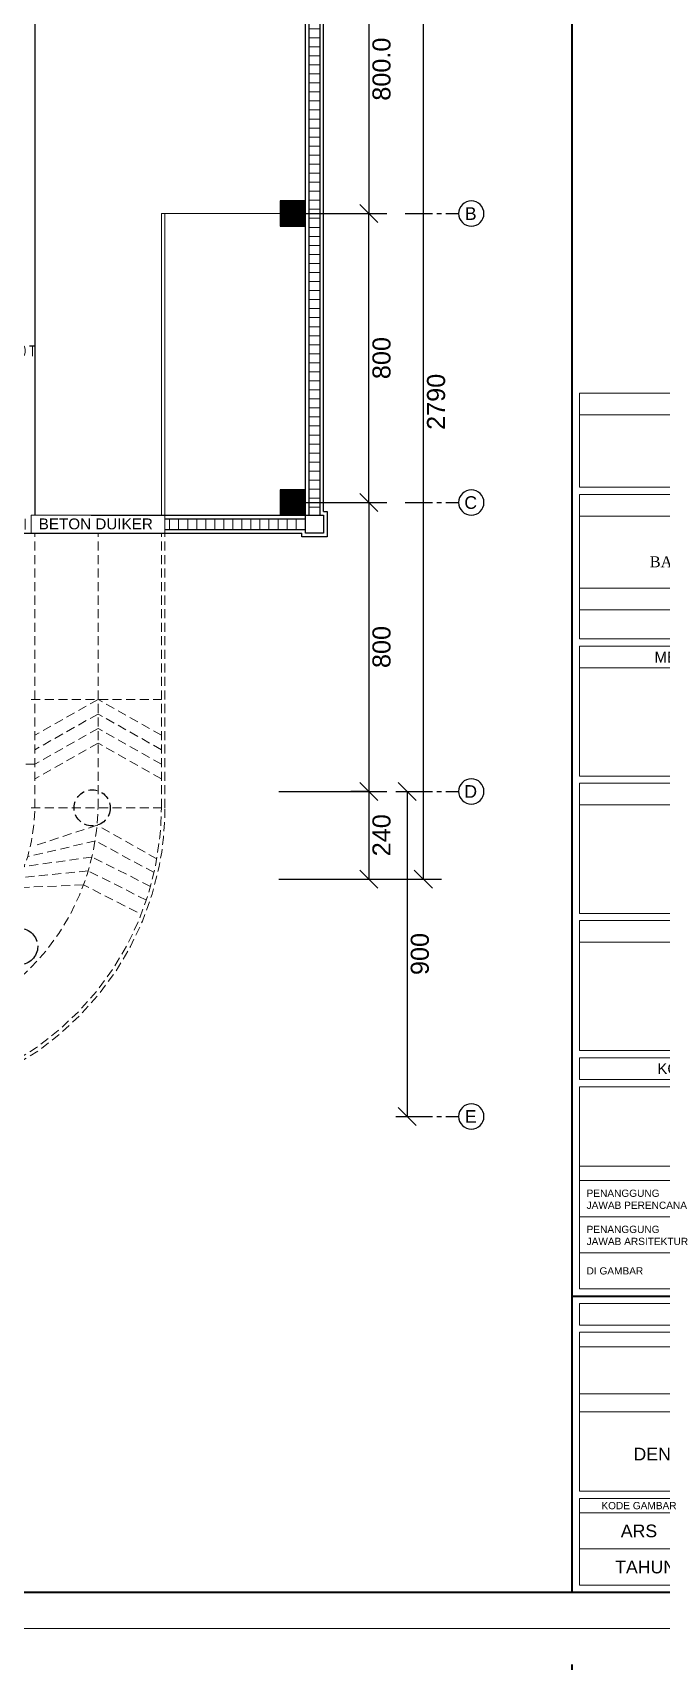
# Model space of a CAD drawing. Header units: inches. Extents: x 249 to 1192, y -18 to 440.
# Drawn here: x 391.29 to 408.69, y 224.57 to 269.68 of the extents above; entities that cross this region are included whole.
import ezdxf
from ezdxf.enums import TextEntityAlignment as Align

# ---------------------------------------------------------------- set-up
doc = ezdxf.new("R2010")
doc.units = ezdxf.units.IN
doc.header["$MEASUREMENT"] = 0
for name, pattern in [('CENTER2', [1.125, 0.75, -0.125, 0.125, -0.125]), ('DASHED2', [0.375, 0.25, -0.125]), ('HIDDEN', [0.375, 0.25, -0.125])]:
    doc.linetypes.add(name, pattern=pattern)
for name, color, linetype, lineweight in [('ARSIR BETON', 8, 'Continuous', 0), ('DIMENSI', 85, 'Continuous', 20), ('DINDING', 6, 'Continuous', 0), ('DINDING2', 137, 'Continuous', 20), ('GRS KOP', 1, 'Continuous', 40), ('KOP', 7, 'Continuous', 20), ('NOT', 7, 'Continuous', 9), ('TEXT (KET. RUANG)', 7, 'Continuous', 5), ('TEXT (KETERANGAN)', 7, 'Continuous', 25)]:
    doc.layers.add(name, color=color, linetype=linetype, lineweight=lineweight)
for name, color, linetype in [('AS', 15, 'CENTER2'), ('KANSTEEN', 204, 'Continuous'), ('KOLOM', 5, 'Continuous'), ('SALURAN', 117, 'Continuous')]:
    doc.layers.add(name, color=color, linetype=linetype)
doc.styles.add('R', font='romantic.ttf')
doc.styles.add('S', font='SIMPLEX', dxfattribs={"width": 1.1})
doc.styles.get("Standard").update_dxf_attribs({"font": 'arial.ttf'})
doc.styles.add('style1', font='swisscl.ttf')
doc.dimstyles.new('UK. GDG PERTEMUAN', dxfattribs={"dimtxt": 0.5, "dimasz": 0.5, "dimexe": 0.5, "dimexo": 0.05, "dimgap": 0.1, "dimtad": 2, "dimdec": 0, "dimlfac": 100, "dimzin": 0, "dimdsep": 46, "dimtxsty": 'Standard', "dimblk": 'OBLIQUE', "dimcen": 0.09, "dimclrd": 8, "dimclre": 256, "dimclrt": 256, "dimadec": 0, "dimazin": 0, "dimtfac": 1, "dimtdec": 0, "dimtofl": 0, "dimtmove": 0, "dimatfit": 3, "dimldrblk": 'OBLIQUE', "dimfxl": 0, "dimtolj": 1, "dimtzin": 0, "dimarcsym": 0})

# ---------------------------------------------------------------- blocks, each defined once
blk = doc.blocks.new('K1')
at = {"layer": 'ARSIR BETON'}
h = blk.add_hatch(dxfattribs=at)
h.set_pattern_fill('ANSI37', color=256, scale=0.15, style=0)
h.set_pattern_definition([(45, (258.37489, 277.120751), (-0.01325825, 0.01325825), []), (135, (258.37489, 277.120751), (-0.01325825, -0.01325825), [])])
h.paths.add_polyline_path([(259.125, 277.171), (259.125, 277.871), (258.425, 277.871), (258.425, 277.171)])
at = {"layer": 'KOLOM'}
blk.add_lwpolyline([(258.425, 277.171), (259.125, 277.171), (259.125, 277.871), (258.425, 277.871)], close=True, dxfattribs=at)
for points in [[(258.725, 277.571), (258.825, 277.471)], [(258.725, 277.471), (258.825, 277.571)]]:
    blk.add_lwpolyline(points, dxfattribs=at)
blk = doc.blocks.new('_Oblique')
at = {"color": 0, "linetype": 'ByBlock', "lineweight": -2}
blk.add_line((-0.5, -0.5), (0.5, 0.5), dxfattribs=at)
blk = doc.blocks.new('*D484')
at = {"layer": 'DEFPOINTS', "color": 0}
for p in [(398.486, 272.663), (398.486, 264.663), (400.59, 264.663)]:
    blk.add_point(p, dxfattribs=at)
at = {"layer": 'DIMENSI', "lineweight": -2}
for p, q in [((398.536, 272.663), (401.09, 272.663)), ((398.536, 264.663), (401.09, 264.663))]:
    blk.add_line(p, q, dxfattribs=at)
at = {"layer": 'DIMENSI', "color": 8, "lineweight": -2}
blk.add_line((400.59, 272.663), (400.59, 264.663), dxfattribs=at)
at = {"layer": 'DIMENSI', "color": 8, "lineweight": -2, "xscale": 0.5, "yscale": 0.5, "zscale": 0.5}
for p, rotation in [((400.59, 272.663), 90), ((400.59, 264.663), 270)]:
    blk.add_blockref('_Oblique', p, dxfattribs=dict(at, rotation=rotation))
at = {"layer": 'DIMENSI', "insert": (400.945, 268.663), "char_height": 0.5, "attachment_point": 5, "rotation": 90}
blk.add_mtext('\\A1;800.0', dxfattribs=at)
blk = doc.blocks.new('*D485')
at = {"layer": 'DEFPOINTS', "color": 0}
for p in [(398.486, 264.663), (400.59, 264.663), (398.486, 256.663)]:
    blk.add_point(p, dxfattribs=at)
at = {"layer": 'DIMENSI', "lineweight": -2}
for p, q in [((398.536, 264.663), (401.09, 264.663)), ((398.536, 256.663), (401.09, 256.663))]:
    blk.add_line(p, q, dxfattribs=at)
at = {"layer": 'DIMENSI', "color": 8, "lineweight": -2}
blk.add_line((400.59, 256.663), (400.59, 264.663), dxfattribs=at)
at = {"layer": 'DIMENSI', "color": 8, "lineweight": -2, "xscale": 0.5, "yscale": 0.5, "zscale": 0.5}
for p, rotation in [((400.59, 264.663), 90), ((400.59, 256.663), 270)]:
    blk.add_blockref('_Oblique', p, dxfattribs=dict(at, rotation=rotation))
at = {"layer": 'DIMENSI', "insert": (400.945, 260.663), "char_height": 0.5, "attachment_point": 5, "rotation": 90}
blk.add_mtext('\\A1;800', dxfattribs=at)
blk = doc.blocks.new('*D486')
at = {"layer": 'DEFPOINTS', "color": 0}
for p in [(398.486, 256.663), (398.052, 248.663), (400.59, 248.663)]:
    blk.add_point(p, dxfattribs=at)
at = {"layer": 'DIMENSI', "lineweight": -2}
for p, q in [((398.536, 256.663), (401.09, 256.663)), ((398.102, 248.663), (401.09, 248.663))]:
    blk.add_line(p, q, dxfattribs=at)
at = {"layer": 'DIMENSI', "color": 8, "lineweight": -2}
blk.add_line((400.59, 256.663), (400.59, 248.663), dxfattribs=at)
at = {"layer": 'DIMENSI', "color": 8, "lineweight": -2, "xscale": 0.5, "yscale": 0.5, "zscale": 0.5}
for p, rotation in [((400.59, 256.663), 90), ((400.59, 248.663), 270)]:
    blk.add_blockref('_Oblique', p, dxfattribs=dict(at, rotation=rotation))
at = {"layer": 'DIMENSI', "insert": (400.945, 252.663), "char_height": 0.5, "attachment_point": 5, "rotation": 90}
blk.add_mtext('\\A1;800', dxfattribs=at)
blk = doc.blocks.new('*D487')
at = {"layer": 'DEFPOINTS', "color": 0}
for p in [(400.59, 248.663), (398.052, 246.238), (400.59, 246.238)]:
    blk.add_point(p, dxfattribs=at)
at = {"layer": 'DIMENSI', "lineweight": -2}
for p, q in [((400.54, 248.663), (400.09, 248.663)), ((398.102, 246.238), (401.09, 246.238))]:
    blk.add_line(p, q, dxfattribs=at)
at = {"layer": 'DIMENSI', "color": 8, "lineweight": -2}
blk.add_line((400.59, 248.663), (400.59, 246.238), dxfattribs=at)
at = {"layer": 'DIMENSI', "color": 8, "lineweight": -2, "xscale": 0.5, "yscale": 0.5, "zscale": 0.5}
for p, rotation in [((400.59, 248.663), 90), ((400.59, 246.238), 270)]:
    blk.add_blockref('_Oblique', p, dxfattribs=dict(at, rotation=rotation))
at = {"layer": 'DIMENSI', "insert": (400.945, 247.451), "char_height": 0.5, "attachment_point": 5, "rotation": 90}
blk.add_mtext('\\A1;240', dxfattribs=at)
blk = doc.blocks.new('NAV')
blk.add_circle((0, -0.4), 0.35)
at = {"style": 'S', "width": 0.75, "flags": 4}
blk.add_attdef('AV', text='', height=0.3, dxfattribs=at).set_placement((0, -0.4), align=Align.MIDDLE)
blk = doc.blocks.new('*D488')
at = {"layer": 'DEFPOINTS', "color": 0}
for p in [(399.813, 272.663), (399.813, 246.238), (402.1, 246.238)]:
    blk.add_point(p, dxfattribs=at)
at = {"layer": 'DIMENSI', "lineweight": -2}
for p, q in [((399.863, 272.663), (402.6, 272.663)), ((399.863, 246.238), (402.6, 246.238))]:
    blk.add_line(p, q, dxfattribs=at)
at = {"layer": 'DIMENSI', "color": 8, "lineweight": -2}
blk.add_line((402.1, 272.663), (402.1, 246.238), dxfattribs=at)
at = {"layer": 'DIMENSI', "color": 8, "lineweight": -2, "xscale": 0.5, "yscale": 0.5, "zscale": 0.5}
for p, rotation in [((402.1, 272.663), 90), ((402.1, 246.238), 270)]:
    blk.add_blockref('_Oblique', p, dxfattribs=dict(at, rotation=rotation))
at = {"layer": 'DIMENSI', "insert": (402.455, 259.451), "char_height": 0.5, "attachment_point": 5, "rotation": 90}
blk.add_mtext('\\A1;2790', dxfattribs=at)
blk = doc.blocks.new('*D489')
at = {"layer": 'DEFPOINTS', "color": 0}
for p in [(401.285, 248.663), (401.285, 239.664), (401.65, 239.664)]:
    blk.add_point(p, dxfattribs=at)
at = {"layer": 'DIMENSI', "lineweight": -2}
for p, q in [((401.335, 248.663), (402.15, 248.663)), ((401.335, 239.664), (402.15, 239.664))]:
    blk.add_line(p, q, dxfattribs=at)
at = {"layer": 'DIMENSI', "color": 8, "lineweight": -2}
blk.add_line((401.65, 248.663), (401.65, 239.664), dxfattribs=at)
at = {"layer": 'DIMENSI', "color": 8, "lineweight": -2, "xscale": 0.5, "yscale": 0.5, "zscale": 0.5}
for p, rotation in [((401.65, 248.663), 90), ((401.65, 239.664), 270)]:
    blk.add_blockref('_Oblique', p, dxfattribs=dict(at, rotation=rotation))
at = {"layer": 'DIMENSI', "insert": (402.005, 244.163), "char_height": 0.5, "attachment_point": 5, "rotation": 90}
blk.add_mtext('\\A1;900', dxfattribs=at)
blk = doc.blocks.new('KOP-ARS')
at = {"layer": 'GRS KOP'}
for p, q in [((73, 1), (73, 54)), ((73, 9.2), (83, 9.2)), ((1, 1), (83, 1))]:
    blk.add_line(p, q, dxfattribs=at)
at = {"layer": 'KOP'}
for p, q in [((73.2, 31.6), (73.2, 34.2)), ((82.8, 34.2), (73.2, 34.2)), ((82.8, 33.6), (73.2, 33.6)), ((82.8, 31.6), (73.2, 31.6)), ((73.2, 27.4), (73.2, 31.4)), ((82.8, 31.4), (73.2, 31.4)), ((82.8, 30.8), (73.2, 30.8)), ((82.8, 28.8), (73.2, 28.8)), ((82.8, 28.2), (73.2, 28.2)), ((82.8, 27.4), (73.2, 27.4)), ((73.2, 23.6), (73.2, 27.2)), ((82.8, 27.2), (73.2, 27.2)), ((82.8, 26.6), (73.2, 26.6)), ((82.8, 23.6), (73.2, 23.6)), ((73.2, 19.8), (73.2, 23.4)), ((82.8, 23.4), (73.2, 23.4)), ((82.8, 22.8), (73.2, 22.8)), ((82.8, 19.8), (73.2, 19.8)), ((73.2, 16), (73.2, 19.6)), ((82.8, 19.6), (73.2, 19.6)), ((82.8, 19), (73.2, 19)), ((82.8, 16), (73.2, 16)), ((73.2, 9.4), (73.2, 15)), ((82.8, 15), (73.2, 15)), ((82.8, 12.8), (73.2, 12.8)), ((82.8, 12.4), (73.2, 12.4)), ((73.2, 12.4), (73.2, 11.4)), ((82.8, 11.4), (73.2, 11.4)), ((82.8, 10.4), (73.2, 10.4)), ((82.8, 9.4), (73.2, 9.4)), ((73.2, 7.8), (82.8, 7.8)), ((73.2, 6.5), (82.8, 6.5)), ((73.2, 6), (82.8, 6)), ((73.2, 3.2), (82.8, 3.2)), ((73.2, 2.2), (82.8, 2.2))]:
    blk.add_line(p, q, dxfattribs=at)
for points in [[(0, 0), (84, 0), (84, 55), (0, 55)], [(73.2, 15.2), (82.8, 15.2), (82.8, 15.8), (73.2, 15.8)], [(73.2, 8.4), (82.8, 8.4), (82.8, 9), (73.2, 9)], [(73.2, 3.8), (82.8, 3.8), (82.8, 8.2), (73.2, 8.2)], [(73.2, 1.2), (82.8, 1.2), (82.8, 3.6), (73.2, 3.6)]]:
    blk.add_lwpolyline(points, close=True, dxfattribs=at)
for s, height, p in [('MENGETAHUI / MENCATAT', 0.3, (78, 26.9)), ('KONSULTAN PERENCANA', 0.3, (78, 15.5)), ('KODE GAMBAR', 0.2, (74.85, 3.4)), ('ARS', 0.35, (74.85, 2.7)), ('TAHUN ANGGARAN', 0.35, (76.5, 1.7))]:
    blk.add_text(s, height=height, dxfattribs=at).set_placement(p, align=Align.MIDDLE)
at = {"layer": 'KOP', "insert": (73.529, 30.184), "char_height": 0.3, "attachment_point": 1, "style": 'R'}
blk.add_mtext_dynamic_manual_height_columns('\\pi2.8239;PERENCANAAN\\P\\pi1.6183;BALAI PERTEMUAN UMUM', width=8.94019, gutter_width=1.75, heights=[0], dxfattribs=at)
at = {"layer": 'KOP', "char_height": 0.2, "attachment_point": 1}
for s, insert in [('PENANGGUNG\\PJAWAB PERENCANA', (73.4, 12.15)), ('PENANGGUNG\\PJAWAB ARSITEKTUR', (73.4, 11.15)), ('DI GAMBAR', (73.4, 10))]:
    blk.add_mtext_dynamic_manual_height_columns(s, width=2.90143, gutter_width=1.75, heights=[0], dxfattribs=dict(at, insert=insert))
at = {"layer": 'KOP'}
for tag, height, p in [('SUKMA', 0.2, (78, 9.9)), ('1:100', 0.25, (81.3, 5.5)), ('1:100', 0.25, (81.3, 4.9)), ('1:100', 0.25, (81.3, 4.3)), ('AR-01', 0.35, (78.15, 2.7)), ('10', 0.35, (81.3, 2.7)), ('2012', 0.35, (81.3, 1.7))]:
    blk.add_attdef(tag, text='', height=height, dxfattribs=at).set_placement(p, align=Align.MIDDLE)
for p in [(73.7, 5.325), (73.7, 4.725), (73.7, 4.125)]:
    blk.add_attdef('-', p, '', height=0.35, dxfattribs=at)

msp = doc.modelspace()

# ---------------------------------------------------------------- hatches: boundary and pattern name
at = {"layer": 'DINDING2'}
h = msp.add_hatch(dxfattribs=at)
h.set_pattern_fill('_USER', color=23, scale=0.25, angle=90, style=0, pattern_type=0)
h.set_pattern_definition([(4e-15, (398.9373, 258.2822), (2e-17, -0.25), [])])
h.paths.add_polyline_path([(398.9368, 256.3139), (399.2373, 256.3139), (399.2373, 277.1624), (398.9363, 277.1624)])
h = msp.add_hatch(dxfattribs=at)
h.set_pattern_fill('_USER', color=23, scale=0.25, angle=90, style=0, pattern_type=0)
h.set_pattern_definition([(90, (371.82904, 255.9134), (-0.25, 2e-17), [])])
h.paths.add_polyline_path([(394.9506, 256.2134), (394.9506, 255.9134), (398.8363, 255.9134), (398.8363, 256.2134)])
h.paths.add_polyline_path([(391.2505, 255.9134), (391.2505, 256.2134), (389.8108, 256.2134), (389.8108, 255.9134)])

# ---------------------------------------------------------------- linework, layer by layer
at = {"layer": 'AS'}
for points in [[(401.5999, 264.6634), (403.0773, 264.6634)], [(401.5999, 256.6634), (403.0773, 256.6634)], [(401.5999, 248.6634), (403.0773, 248.6634)], [(401.6005, 239.6639), (403.0778, 239.6639)]]:
    msp.add_lwpolyline(points, dxfattribs=at)
at = {"layer": 'AS', "linetype": 'HIDDEN'}
msp.add_circle((392.9363, 248.21), 0.5, dxfattribs=at)
at = {"layer": 'AS'}
msp.add_circle((390.93, 244.3697), 0.5, dxfattribs=at)
at = {"layer": 'DINDING'}
for points in [[(394.8505, 256.3139), (394.8505, 264.6634)], [(398.1363, 264.6634), (394.8505, 264.6634)], [(394.9506, 256.3139), (394.9505, 264.6634)], [(399.2363, 255.8139), (399.2363, 255.8134)]]:
    msp.add_lwpolyline(points, dxfattribs=at)
at = {"layer": 'DINDING', "linetype": 'DASHED2'}
for points in [[(386.9791, 240.0131, 0.4060688), (394.9506, 248.21), (394.9506, 256.2384)], [(386.876, 241.8618, 0.398259), (393.1005, 248.21), (393.1005, 255.8134)], [(386.8788, 243.6118, 0.4060688), (391.3505, 248.21), (391.3505, 255.8134)], [(386.9764, 240.1132, 0.4060688), (394.8505, 248.21), (394.8505, 255.8134)]]:
    msp.add_lwpolyline(points, format="xyb", dxfattribs=at)
at = {"layer": 'DINDING'}
msp.add_lwpolyline([(394.9506, 255.8134), (391.2505, 255.8134), (391.2505, 256.3139), (394.9506, 256.3139)], close=True, dxfattribs=at)
at = {"layer": 'DINDING', "linetype": 'DASHED2'}
for points in [[(391.2505, 251.21), (394.8505, 251.21)], [(394.8505, 250.2209), (393.1005, 251.21), (391.3505, 250.2209)], [(394.8505, 249.8186), (393.1005, 250.8078), (391.3505, 249.8186)], [(394.8505, 249.4164), (393.1005, 250.4055), (391.3505, 249.4164)], [(394.8505, 249.0141), (393.1005, 250.0033), (391.3505, 249.0141)], [(391.3505, 249.4199), (390.1505, 249.4199)], [(391.2505, 248.21), (394.8505, 248.21)], [(394.7261, 246.7957), (393.0741, 247.7294), (391.3241, 247.1532)], [(394.6498, 246.4179), (393.031, 247.2917), (391.1489, 246.8633)], [(394.5525, 246.0333), (392.9304, 246.8461), (391.0542, 246.5859)], [(394.4365, 245.6535), (392.8284, 246.464), (390.9232, 246.2739)], [(394.1788, 245.3209), (392.6981, 246.0754), (390.7837, 245.998)]]:
    msp.add_lwpolyline(points, dxfattribs=at)
at = {"layer": 'KANSTEEN'}
msp.add_lwpolyline([(385.8363, 273.0129), (389.3505, 273.0129, -0.4142136), (391.3505, 271.0129), (391.3505, 256.3139)], format="xyb", dxfattribs=at)
at = {"layer": 'SALURAN'}
for points in [[(398.8363, 255.8139), (398.8363, 277.6629)], [(399.3363, 256.4139), (399.3363, 277.6629)], [(398.9363, 277.1624), (398.9363, 256.3139)], [(399.2363, 277.1624), (399.2363, 256.3139)], [(392.9108, 256.3139), (399.3363, 256.3139)], [(394.9506, 256.2134), (398.8363, 256.2134)], [(399.3363, 256.4139), (399.4363, 256.4139), (399.4363, 255.7139), (398.7363, 255.7139), (398.7363, 255.8139)], [(389.9108, 255.8134), (398.7363, 255.8134)], [(394.9506, 255.9134), (398.8363, 255.9134)]]:
    msp.add_lwpolyline(points, dxfattribs=at)
msp.add_lwpolyline([(398.8363, 256.3139), (399.3363, 256.3139), (399.3363, 255.8139), (398.8363, 255.8139)], close=True, dxfattribs=at)

# ---------------------------------------------------------------- block references
at = {"layer": 'KOLOM'}
for p in [(139.7114, -12.8573), (139.7114, -20.8573)]:
    msp.add_blockref('K1', p, dxfattribs=at)
at = {"layer": 'KOP'}
ref = msp.add_blockref('KOP-ARS', (333.2179, 225.4885), dxfattribs=at)
ref.add_attrib('-', 'DENAH LT. 1', (407.9163, 230.1414), dxfattribs={"height": 0.35})
msp.add_blockref('KOP-ARS', (333.2179, 170.4885), dxfattribs=at)
at = {"layer": 'TEXT (KETERANGAN)'}
ref = msp.add_blockref('NAV', (403.4273, 265.0634), dxfattribs=dict(at, xscale=-1))
ref.add_attrib('AV', 'B', dxfattribs={"layer": '0', "height": 0.35, "flags": 4}).set_placement((403.4107, 264.6634), align=Align.MIDDLE)
ref = msp.add_blockref('NAV', (403.4273, 257.0634), dxfattribs=dict(at, xscale=-1))
ref.add_attrib('AV', 'C', dxfattribs={"layer": '0', "height": 0.35, "flags": 4}).set_placement((403.4107, 256.6634), align=Align.MIDDLE)
ref = msp.add_blockref('NAV', (403.4273, 249.0634), dxfattribs=dict(at, xscale=-1))
ref.add_attrib('AV', 'D', dxfattribs={"layer": '0', "height": 0.35, "flags": 4}).set_placement((403.4107, 248.6634), align=Align.MIDDLE)
ref = msp.add_blockref('NAV', (403.4278, 240.0639), dxfattribs=dict(at, xscale=-1))
ref.add_attrib('AV', 'E', dxfattribs={"layer": '0', "height": 0.35, "flags": 4}).set_placement((403.4112, 239.6639), align=Align.MIDDLE)

# ---------------------------------------------------------------- texts
at = {"layer": 'NOT', "insert": (389.543, 261.0122), "char_height": 0.3, "attachment_point": 2, "style": 'style1'}
msp.add_mtext('PLAFOND GRC120 x 60 T\\PFINISH CAT\\P+ 3.85', dxfattribs=at)
at = {"layer": 'TEXT (KET. RUANG)'}
msp.add_text('BETON DUIKER', height=0.301499, dxfattribs=at).set_placement((391.4564, 255.9207))

# ---------------------------------------------------------------- dimensions: what is measured, and where the dimension line sits
at = {"layer": 'DIMENSI'}
dim = msp.add_linear_dim(base=(400.5895, 264.6634), p1=(398.4858, 272.6634), p2=(398.4863, 264.6634), angle=90, dimstyle='UK. GDG PERTEMUAN', override={"dimdec": 1}, dxfattribs=at)
dim.commit()
dim.dimension.update_dxf_attribs({"geometry": '*D484', "text_midpoint": (400.9448, 268.6634)})
for base, p1, p2, text, picture, middle in [((402.0999, 246.2384), (399.813, 272.6634), (399.813, 246.2384), '2790', '*D488', (402.4552, 259.4509)), ((400.5897, 246.2384), (400.5897, 248.6634), (398.052, 246.2384), '240', '*D487', (400.9449, 247.4509))]:
    dim = msp.add_linear_dim(base=base, p1=p1, p2=p2, angle=90, text=text, dimstyle='UK. GDG PERTEMUAN', dxfattribs=at)
    dim.commit()
    dim.dimension.update_dxf_attribs({"geometry": picture, "text_midpoint": middle})
for base, p1, p2, picture, middle in [((400.5897, 264.6634), (398.4863, 256.6634), (398.4863, 264.6634), '*D485', (400.9449, 260.6634)), ((400.5897, 248.6634), (398.4863, 256.6634), (398.052, 248.6634), '*D486', (400.9449, 252.6634)), ((401.6499, 239.6639), (401.2849, 248.6629), (401.2849, 239.6639), '*D489', (402.0052, 244.1634))]:
    dim = msp.add_linear_dim(base=base, p1=p1, p2=p2, angle=90, dimstyle='UK. GDG PERTEMUAN', dxfattribs=at)
    dim.commit()
    dim.dimension.update_dxf_attribs({"geometry": picture, "text_midpoint": middle})

doc.saveas('drawing.dxf')
